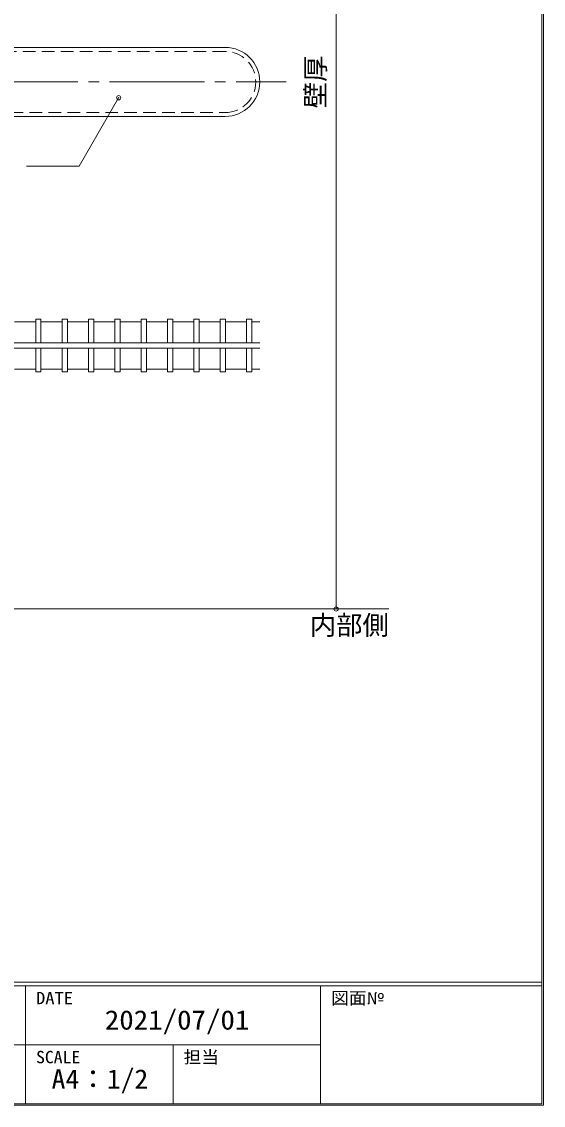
# Model space of a CAD drawing. Units: millimetres at full size, sheet at 1:2; details may follow other scales. Extents: x -891 to 891, y -194 to 194.
# Drawn here: x -429.6 to -330.6, y -193.9 to 11.7 of the extents above; entities that cross this region are included whole.
import ezdxf
from ezdxf.enums import TextEntityAlignment as Align

# ---------------------------------------------------------------- set-up
doc = ezdxf.new("R2010")
doc.units = ezdxf.units.MM
doc.header["$LTSCALE"] = 2
doc.header["$PDMODE"] = 32
doc.header["$PDSIZE"] = 0.8
doc.linetypes.add('CHAIN2', pattern=[12, 9, -1, 1, -1])
doc.linetypes.add('DASHED1', pattern=[1.8, 1.2, -0.6])
doc.layers.add('0-0_', color=7, linetype='Continuous', lineweight=9)
doc.layers.add('1-0_', color=5, linetype='Continuous', lineweight=9)
doc.styles.add('ＭＳ ゴシック', font='')
doc.styles.get('ＭＳ ゴシック').set_extended_font_data('MS Gothic')

msp = doc.modelspace()

# ---------------------------------------------------------------- linework, layer by layer
at = {"layer": '0-0_'}
for p, q in [((-330.56, -193.9), (-330.56, 194.46)), ((-330.84, -170.52), (-890.84, -170.52)), ((-330.84, -171.22), (-890.84, -171.22)), ((-428.84, -171.22), (-428.84, -193.62)), ((-372.84, -171.22), (-372.84, -193.62)), ((-372.84, -182.42), (-540.84, -182.42)), ((-400.84, -182.42), (-400.84, -193.62)), ((-891.12, -193.9), (-330.56, -193.9))]:
    msp.add_line(p, q, dxfattribs=at)
msp.add_lwpolyline([(-330.84, 194.18), (-330.84, -193.62), (-890.84, -193.62)], dxfattribs=at)
at = {"layer": '1-0_', "color": 7}
for p, q in [((-369.89, 100.28), (-369.89, -99.72)), ((-359.89, -99.72), (-690.89, -99.72))]:
    msp.add_line(p, q, dxfattribs=at)
at = {"layer": '1-0_', "color": 2}
for p, q in [((-390.94, 6.83), (-431.39, 6.83)), ((-431.39, -6.27), (-390.94, -6.27))]:
    msp.add_line(p, q, dxfattribs=at)
at = {"layer": '1-0_', "color": 2, "linetype": 'DASHED1'}
for p, q in [((-390.94, 6.08), (-690.89, 6.08)), ((-690.89, -5.52), (-390.94, -5.52))]:
    msp.add_line(p, q, dxfattribs=at)
at = {"layer": '1-0_', "color": 6, "linetype": 'CHAIN2'}
msp.add_line((-820.89, 0.28), (-379.39, 0.28), dxfattribs=at)
at = {"layer": '1-0_', "color": 4}
for p, q in [((-430.903, -45.22), (-426.903, -45.22)), ((-425.903, -45.22), (-421.903, -45.22)), ((-420.903, -45.22), (-416.903, -45.22)), ((-415.903, -45.22), (-411.903, -45.22)), ((-410.903, -45.22), (-406.903, -45.22)), ((-405.903, -45.22), (-401.903, -45.22)), ((-400.903, -45.22), (-396.903, -45.22)), ((-395.903, -45.22), (-391.903, -45.22)), ((-390.903, -45.22), (-386.903, -45.22)), ((-385.903, -45.22), (-384.39, -45.22)), ((-430.903, -54.22), (-426.903, -54.22)), ((-425.903, -54.22), (-421.903, -54.22)), ((-420.903, -54.22), (-416.903, -54.22)), ((-415.903, -54.22), (-411.903, -54.22)), ((-410.903, -54.22), (-406.903, -54.22)), ((-405.903, -54.22), (-401.903, -54.22)), ((-400.903, -54.22), (-396.903, -54.22)), ((-395.903, -54.22), (-391.903, -54.22)), ((-390.903, -54.22), (-386.903, -54.22)), ((-385.903, -54.22), (-384.39, -54.22))]:
    msp.add_line(p, q, dxfattribs=at)
at = {"layer": '1-0_'}
for p, q in [((-426.903, -44.72), (-425.903, -44.72)), ((-426.903, -44.72), (-426.903, -49.22)), ((-425.903, -44.72), (-425.903, -49.22)), ((-421.903, -44.72), (-420.903, -44.72)), ((-421.903, -44.72), (-421.903, -49.22)), ((-420.903, -44.72), (-420.903, -49.22)), ((-416.903, -44.72), (-415.903, -44.72)), ((-416.903, -44.72), (-416.903, -49.22)), ((-415.903, -44.72), (-415.903, -49.22)), ((-411.903, -44.72), (-411.903, -49.22)), ((-411.903, -44.72), (-410.903, -44.72)), ((-410.903, -44.72), (-410.903, -49.22)), ((-406.903, -44.72), (-406.903, -49.22)), ((-406.903, -44.72), (-405.903, -44.72)), ((-405.903, -44.72), (-405.903, -49.22)), ((-401.903, -44.72), (-400.903, -44.72)), ((-401.903, -44.72), (-401.903, -49.22)), ((-400.903, -44.72), (-400.903, -49.22)), ((-396.903, -44.72), (-395.903, -44.72)), ((-396.903, -44.72), (-396.903, -49.22)), ((-395.903, -44.72), (-395.903, -49.22)), ((-391.903, -44.72), (-391.903, -49.22)), ((-391.903, -44.72), (-390.903, -44.72)), ((-390.903, -44.72), (-390.903, -49.22)), ((-386.903, -44.72), (-386.903, -49.22)), ((-386.903, -44.72), (-385.903, -44.72)), ((-385.903, -44.72), (-385.903, -49.22)), ((-653.39, -49.22), (-384.39, -49.22)), ((-653.39, -50.22), (-384.39, -50.22)), ((-426.903, -54.72), (-426.903, -50.22)), ((-425.903, -54.72), (-425.903, -50.22)), ((-421.903, -54.72), (-421.903, -50.22)), ((-420.903, -54.72), (-420.903, -50.22)), ((-416.903, -54.72), (-416.903, -50.22)), ((-415.903, -54.72), (-415.903, -50.22)), ((-411.903, -54.72), (-411.903, -50.22)), ((-410.903, -54.72), (-410.903, -50.22)), ((-406.903, -54.72), (-406.903, -50.22)), ((-405.903, -54.72), (-405.903, -50.22)), ((-401.903, -54.72), (-401.903, -50.22)), ((-400.903, -54.72), (-400.903, -50.22)), ((-396.903, -54.72), (-396.903, -50.22)), ((-395.903, -54.72), (-395.903, -50.22)), ((-391.903, -54.72), (-391.903, -50.22)), ((-390.903, -54.72), (-390.903, -50.22)), ((-386.903, -54.72), (-386.903, -50.22)), ((-385.903, -54.72), (-385.903, -50.22)), ((-425.903, -54.72), (-426.903, -54.72)), ((-420.903, -54.72), (-421.903, -54.72)), ((-415.903, -54.72), (-416.903, -54.72)), ((-410.903, -54.72), (-411.903, -54.72)), ((-405.903, -54.72), (-406.903, -54.72)), ((-400.903, -54.72), (-401.903, -54.72)), ((-395.903, -54.72), (-396.903, -54.72)), ((-390.903, -54.72), (-391.903, -54.72)), ((-385.903, -54.72), (-386.903, -54.72))]:
    msp.add_line(p, q, dxfattribs=at)
at = {"layer": '1-0_', "color": 7}
msp.add_lwpolyline([(-411.165, -2.72), (-418.665, -15.71), (-428.665, -15.71)], dxfattribs=at)
at = {"layer": '1-0_', "color": 2}
msp.add_arc((-390.94, 0.28), 6.55, 270, 90, dxfattribs=at)
at = {"layer": '1-0_', "color": 2, "linetype": 'DASHED1'}
msp.add_arc((-390.94, 0.28), 5.8, 270, 90, dxfattribs=at)
at = {"layer": '1-0_', "color": 2}
msp.add_point((-411.165, -2.72), dxfattribs=at)
at = {"layer": '1-0_', "color": 7}
msp.add_point((-369.89, -99.72), dxfattribs=at)

# ---------------------------------------------------------------- texts
at = {"layer": '0-0_', "style": 'ＭＳ ゴシック'}
for s, width, p in [('DATE', 1.1, (-426.84, -175.42)), ('図面№', 1.05, (-370.84, -175.42)), ('SCALE', 1.05, (-426.84, -186.62)), ('担当', 1.05, (-398.84, -186.62))]:
    msp.add_text(s, height=2.346, dxfattribs=dict(at, width=width)).set_placement(p, align=Align.BOTTOM_LEFT)
at = {"layer": '0-0_', "color": 2, "style": 'ＭＳ ゴシック'}
for s, width, p in [('2021/07/01', 1.1, (-413.79, -180.63)), ('A4：1/2', 1.05, (-423.89, -191.83))]:
    msp.add_text(s, height=3.666, dxfattribs=dict(at, width=width)).set_placement(p, align=Align.BOTTOM_LEFT)
at = {"layer": '1-0_', "color": 7, "style": 'ＭＳ ゴシック'}
msp.add_text('壁厚', height=3.666, rotation=90, dxfattribs=at).set_placement((-370.89, -4.72), align=Align.BOTTOM_LEFT)
msp.add_text('内部側', height=3.666, dxfattribs=at).set_placement((-374.89, -105.72), align=Align.BOTTOM_LEFT)

doc.saveas('drawing.dxf')
